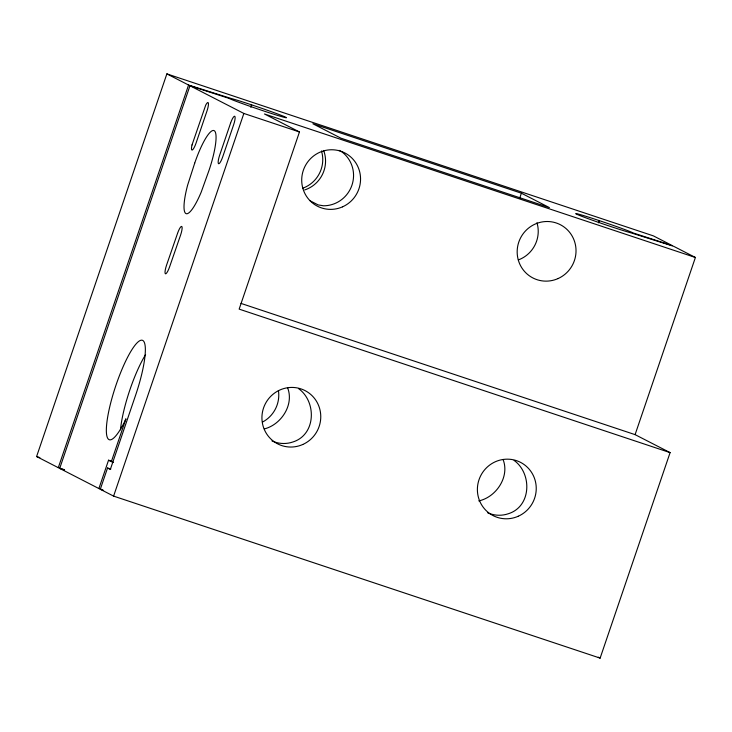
<?xml version="1.0" encoding="UTF-8"?>
<svg xmlns="http://www.w3.org/2000/svg" width="732" height="732" viewBox="0 0 732 732"><rect width="100%" height="100%" fill="white"/><g stroke="black" fill="none" stroke-linecap="round" stroke-linejoin="round"><path stroke-width="1.1" d="M64.553 469.77L58.295 467.684L36.6 456.53L166.869 73.877L653.402 235.887L672.305 245.604L633.39 233.032A30.707 0.961 18.8 0 0 590.633 217.797A30.707 0.961 18.8 0 0 585.216 217.596A30.707 0.961 18.8 0 0 631.323 232.95L673.705 246.327L695.4 257.481L635.092 434.634L670.091 452.623L600.13 658.123L113.597 496.113L100.293 489.278L107.531 468.013L110.779 469.093M58.295 467.684L188.563 85.031L166.869 73.877M102.141 489.635L98.893 488.555L59.695 468.407L189.963 85.754L228.869 98.326A30.707 0.961 18.8 0 0 271.636 113.552A30.707 0.961 18.8 0 0 277.053 113.762A30.707 0.961 18.8 0 0 230.946 98.408L188.563 85.031M98.893 488.555L108.546 460.208L111.795 461.288M113.515 462.368L111.346 461.645L125.931 418.805L123.864 423.242A52.42 10.898 -71.6 0 1 108.007 415.09A52.42 10.898 -71.6 0 1 138.897 341.277A52.42 10.898 -71.6 0 1 135.658 395.051L110.331 469.45L107.531 468.013M113.597 496.113L243.857 113.451L189.963 85.754M250.902 106.991L251.634 104.868L250.856 106.982M695.4 257.481L264.462 113.982L299.461 131.97L239.154 309.124L670.091 452.623M519.665 198.28L521.394 193.202L312.875 123.763L340.874 138.156L549.393 207.595L521.394 193.202M243.857 113.451L299.461 131.97M240.974 303.396L635.092 434.634M36.6 456.53L39.848 457.61M59.695 468.407L63.977 469.825M100.293 489.278L103.541 490.358M310.148 200.806L318.146 204.914L323.544 205.793A29.957 29.289 -62.8 0 0 351.936 185.233A29.957 29.289 -62.8 0 0 341.899 151.881L338.998 150.362M598.264 657.162L600.13 658.123M108.546 460.208L111.346 461.645M514.093 460.41C532.246 473.494 531.514 506.535 508.319 513.745A29.673 28.804 77.3 0 1 487.457 512.684M298.629 388.655C316.773 401.74 316.05 434.781 292.855 441.991A29.673 28.804 77.3 0 1 271.984 440.929M503.058 459.495C509.499 475.727 497.742 494.814 481.775 500.102A29.673 28.511 -28.9 0 1 478.755 500.88M287.594 387.75C294.026 403.982 282.268 423.069 266.311 428.348A29.673 28.511 -28.9 0 1 264.307 428.906M323.635 150.463A29.957 29.289 -62.8 0 1 304.668 189.954M278.425 390.513A29.957 29.289 -62.8 0 1 262.651 421.989M120.487 429.867A52.42 10.898 -71.6 0 1 145.586 354.681M321.494 150.975A29.957 29.289 -62.8 0 1 302.838 188.179M536.968 222.72A29.957 29.289 -62.8 0 1 518.302 259.933M192.022 144.945L191.738 146.171A8.235 1.711 -71.6 0 0 192.498 149.886A8.235 1.711 -71.6 0 0 196.085 143.015L206.936 111.127A8.235 1.711 -71.6 0 0 208.4 103.166A8.235 1.711 -71.6 0 0 205.719 105.115L192.022 144.945M177.528 233.426L166.539 265.213A8.235 1.711 -71.6 0 0 165.423 273.795A8.235 1.711 -71.6 0 0 169.614 266.796L180.612 235.009A8.235 1.711 -71.6 0 0 181.719 226.426A8.235 1.711 -71.6 0 0 177.528 233.426M230.534 123.26L219.673 155.147A8.235 1.711 -71.6 0 0 218.566 163.73A8.235 1.711 -71.6 0 0 222.757 156.73L233.609 124.843A8.235 1.711 -71.6 0 0 234.725 116.251A8.235 1.711 -71.6 0 0 230.534 123.26M194.712 163.126L187.639 185.105A38.192 7.933 -71.6 0 0 185.928 213.561A38.192 7.933 -71.6 0 0 201.218 192.086L208.986 170.465A38.192 7.933 -71.6 0 0 214.156 130.653A38.192 7.933 -71.6 0 0 194.712 163.126M599.16 220.588L598.437 222.711L599.16 220.588M558.031 278.581A29.957 29.289 -62.8 0 0 564.363 227.222A29.957 29.289 -62.8 0 0 517.396 248.157A29.957 29.289 -62.8 0 0 558.031 278.581M342.567 206.827A29.957 29.289 -62.8 0 0 348.899 155.477A29.957 29.289 -62.8 0 0 301.932 176.412A29.957 29.289 -62.8 0 0 342.567 206.827M518.247 516.243A29.957 29.289 -62.8 0 0 524.579 464.884A29.957 29.289 -62.8 0 0 477.612 485.819A29.957 29.289 -62.8 0 0 518.247 516.243M302.774 444.489A29.957 29.289 -62.8 0 0 309.114 393.139A29.957 29.289 -62.8 0 0 262.148 414.074A29.957 29.289 -62.8 0 0 302.774 444.489"/></g></svg>
